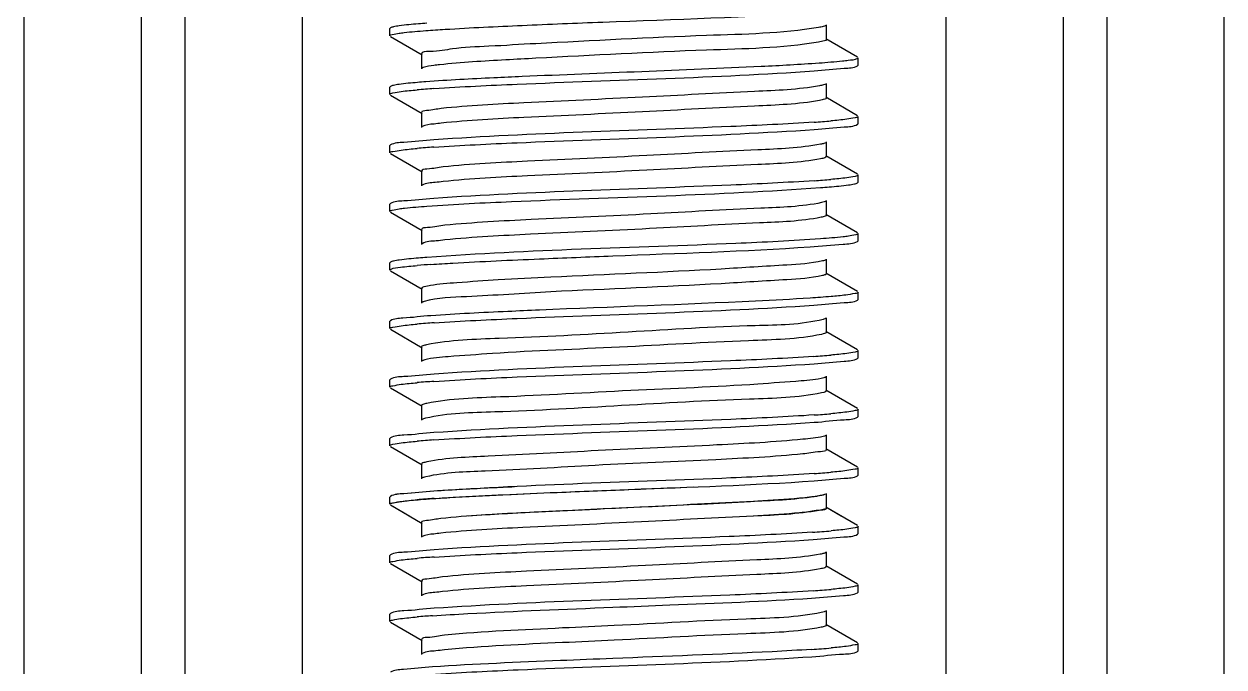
# Model space of a CAD drawing. Extents: x 27938 to 1507990, y 110129 to 923079.
# Drawn here: x 526204 to 526692.2, y 381683.1 to 381944.6 of the extents above; entities that cross this region are included whole.
import ezdxf

# ---------------------------------------------------------------- set-up
doc = ezdxf.new("R2010")
doc.units = 0
doc.header["$LTSCALE"] = 1000
doc.header["$MEASUREMENT"] = 0

msp = doc.modelspace()

# ---------------------------------------------------------------- linework, layer by layer
at = {"linetype": 'Continuous'}
for p, q in [((526204.03, 383675.04), (526204.03, 378934.02)), ((526251.66, 383675.04), (526251.66, 378934.02)), ((526269.52, 383675.04), (526269.52, 378934.02)), ((526317.14, 383675.04), (526317.14, 378934.02)), ((526579.08, 383675.04), (526579.08, 378934.02)), ((526626.71, 383675.04), (526626.71, 378934.02)), ((526644.57, 383675.04), (526644.57, 378934.02)), ((526692.19, 383675.04), (526692.19, 378934.02)), ((526530.47, 381938.26), (526530.47, 381944.22)), ((526353.09, 381942.99), (526352.86, 381942.73)), ((526352.86, 381939.75), (526352.86, 381942.73)), ((526352.86, 381939.75), (526352.86, 381942.73)), ((526353.09, 381939.49), (526366.01, 381932.01)), ((526543.14, 381931.08), (526530.21, 381938.57)), ((526365.75, 381932.31), (526365.75, 381926.36)), ((526543.36, 381927.85), (526543.36, 381930.82)), ((526543.36, 381927.85), (526543.36, 381930.82)), ((526366.4, 381926.83), (526366.01, 381926.66)), ((526543.14, 381927.59), (526543.36, 381927.85)), ((526353.09, 381919.18), (526352.86, 381918.92)), ((526352.86, 381915.94), (526352.86, 381918.92)), ((526352.86, 381915.94), (526352.86, 381918.92)), ((526530.47, 381914.45), (526530.47, 381920.4)), ((526353.09, 381915.68), (526366.01, 381908.2)), ((526543.14, 381907.27), (526530.21, 381914.75)), ((526365.75, 381908.5), (526365.75, 381902.54)), ((526543.36, 381904.03), (526543.36, 381907.01)), ((526543.36, 381904.03), (526543.36, 381907.01)), ((526543.14, 381903.77), (526543.36, 381904.03)), ((526353.09, 381895.36), (526352.86, 381895.1)), ((526352.86, 381892.13), (526352.86, 381895.1)), ((526352.86, 381892.13), (526352.86, 381895.1)), ((526530.47, 381890.64), (526530.47, 381896.59)), ((526353.09, 381891.87), (526366.01, 381884.38)), ((526543.14, 381883.46), (526530.21, 381890.94)), ((526365.75, 381884.69), (526365.75, 381878.73)), ((526543.14, 381879.96), (526543.36, 381880.22)), ((526543.36, 381880.22), (526543.36, 381883.2)), ((526543.36, 381880.22), (526543.36, 381883.2)), ((526353.09, 381871.55), (526352.86, 381871.29)), ((526352.86, 381868.31), (526352.86, 381871.29)), ((526352.86, 381868.31), (526352.86, 381871.29)), ((526530.47, 381866.83), (526530.47, 381872.78)), ((526353.09, 381868.05), (526366.01, 381860.57)), ((526543.14, 381859.64), (526530.21, 381867.13)), ((526365.75, 381860.87), (526365.75, 381854.92)), ((526543.14, 381856.15), (526543.36, 381856.41)), ((526543.36, 381856.41), (526543.36, 381859.38)), ((526543.36, 381856.41), (526543.36, 381859.38)), ((526353.09, 381847.74), (526352.86, 381847.48)), ((526352.86, 381844.5), (526352.86, 381847.48)), ((526352.86, 381844.5), (526352.86, 381847.48)), ((526530.47, 381843.01), (526530.47, 381848.97)), ((526353.09, 381844.24), (526366.01, 381836.76)), ((526543.14, 381835.83), (526530.21, 381843.31)), ((526365.75, 381837.06), (526365.75, 381831.11)), ((526543.14, 381832.33), (526543.36, 381832.59)), ((526543.36, 381832.59), (526543.36, 381835.57)), ((526543.36, 381832.59), (526543.36, 381835.57)), ((526353.09, 381823.93), (526352.86, 381823.66)), ((526352.86, 381820.69), (526352.86, 381823.66)), ((526352.86, 381820.69), (526352.86, 381823.66)), ((526530.47, 381819.2), (526530.47, 381825.15)), ((526353.09, 381820.43), (526366.01, 381812.95)), ((526529.14, 381818.52), (526528.43, 381818.35)), ((526543.14, 381812.02), (526530.21, 381819.5)), ((526365.75, 381813.25), (526365.75, 381807.29)), ((526543.36, 381808.78), (526543.36, 381811.76)), ((526543.36, 381808.78), (526543.36, 381811.76)), ((526543.14, 381808.52), (526543.36, 381808.78)), ((526353.09, 381800.11), (526352.86, 381799.85)), ((526352.86, 381796.88), (526352.86, 381799.85)), ((526352.86, 381796.88), (526352.86, 381799.85)), ((526530.47, 381795.39), (526530.47, 381801.34)), ((526353.09, 381796.61), (526366.01, 381789.13)), ((526529.42, 381794.78), (526528.47, 381794.55)), ((526543.14, 381788.21), (526530.21, 381795.69)), ((526365.75, 381789.43), (526365.75, 381783.48)), ((526543.36, 381784.97), (526543.36, 381787.95)), ((526543.36, 381784.97), (526543.36, 381787.95)), ((526543.14, 381784.71), (526543.36, 381784.97)), ((526530.47, 381771.57), (526530.47, 381777.53)), ((526353.09, 381776.3), (526352.86, 381776.04)), ((526352.86, 381773.06), (526352.86, 381776.04)), ((526352.86, 381773.06), (526352.86, 381776.04)), ((526353.09, 381772.8), (526366.01, 381765.32)), ((526543.14, 381764.39), (526530.21, 381771.88)), ((526365.75, 381765.62), (526365.75, 381759.67)), ((526543.36, 381761.16), (526543.36, 381764.13)), ((526543.36, 381761.16), (526543.36, 381764.13)), ((526543.14, 381760.9), (526543.36, 381761.16)), ((526530.47, 381747.76), (526530.47, 381753.72)), ((526530.47, 381747.76), (526530.47, 381753.71)), ((526353.09, 381752.49), (526352.86, 381752.23)), ((526353.09, 381752.49), (526352.86, 381752.23)), ((526352.86, 381749.25), (526352.86, 381752.23)), ((526352.86, 381749.25), (526352.86, 381752.23)), ((526352.86, 381749.25), (526352.86, 381752.23)), ((526352.86, 381749.25), (526352.86, 381752.23)), ((526353.09, 381748.99), (526366.01, 381741.51)), ((526353.09, 381748.99), (526360.96, 381744.43)), ((526543.14, 381740.58), (526530.21, 381748.07)), ((526536.49, 381744.43), (526530.21, 381748.06)), ((526365.75, 381741.81), (526365.75, 381735.86)), ((526543.36, 381737.35), (526543.36, 381740.32)), ((526543.36, 381737.35), (526543.36, 381740.32)), ((526543.14, 381737.08), (526543.36, 381737.35)), ((526353.09, 381728.68), (526352.86, 381728.42)), ((526352.86, 381725.44), (526352.86, 381728.42)), ((526352.86, 381725.44), (526352.86, 381728.42)), ((526530.47, 381723.95), (526530.47, 381729.9)), ((526353.09, 381725.18), (526366.01, 381717.7)), ((526543.14, 381716.77), (526530.21, 381724.25)), ((526365.75, 381718), (526365.75, 381712.04)), ((526543.36, 381713.53), (526543.36, 381716.51)), ((526543.36, 381713.53), (526543.36, 381716.51)), ((526543.14, 381713.27), (526543.36, 381713.53)), ((526353.09, 381704.86), (526352.86, 381704.6)), ((526352.86, 381701.63), (526352.86, 381704.6)), ((526352.86, 381701.63), (526352.86, 381704.6)), ((526530.47, 381700.14), (526530.47, 381706.09)), ((526353.09, 381701.37), (526366.01, 381693.88)), ((526543.14, 381692.96), (526530.21, 381700.44)), ((526365.75, 381694.18), (526365.75, 381688.23)), ((526543.14, 381689.46), (526543.36, 381689.72)), ((526543.36, 381689.72), (526543.36, 381692.7)), ((526543.36, 381689.72), (526543.36, 381692.7))]:
    msp.add_line(p, q, dxfattribs=at)
for centre, radius, start, end in [((526398.18, 381510.09), 409.13, 93.8351, 94.8035), ((526498.1, 382312.19), 408.46, 273.8387, 274.8044), ((526398.02, 381488.31), 407.09, 93.8488, 94.8033), ((526498.19, 382287.21), 407.29, 273.8479, 274.803), ((526396.57, 381458.88), 388.84, 93.9793, 94.8029), ((526398.25, 381413.97), 410, 93.8293, 94.8034), ((526497.94, 382218.9), 410.42, 273.8243, 274.8053), ((526398.18, 381390.99), 409.17, 93.8348, 94.8035), ((526498.1, 382193.17), 408.5, 273.8383, 274.8044), ((526398.02, 381369.18), 407.16, 93.8484, 94.8033), ((526498.19, 382168.15), 407.3, 273.8478, 274.803), ((526398.22, 381342.92), 409.61, 93.832, 94.8034), ((526393.91, 381395.63), 356.73, 94.4326, 94.598), ((526497.28, 382155.75), 418.74, 273.7685, 274.8061), ((526398.26, 381318.59), 410.14, 93.8284, 94.8033), ((526497.65, 382127.29), 414.08, 273.7992, 274.806), ((526397.31, 381306.7), 398.17, 93.9046, 94.8082), ((526496.74, 382115.03), 425.67, 273.7272, 274.8014)]:
    msp.add_arc(centre, radius, start, end, dxfattribs=at)
for points, knots in [([(526406.7, 381944), (526417.61, 381944.48), (526457.88, 381946.17), (526498.18, 381947.33), (526527.48, 381949.44)], [0, 0, 0, 0, 0.271117, 1, 1, 1, 1]), ([(526356.7, 381943.81), (526355.91, 381943.7), (526354.7, 381943.49), (526353.47, 381943.21), (526353.09, 381942.99)], [0, 0, 0, 0, 0.642818, 1, 1, 1, 1]), ([(526367.91, 381944.89), (526366.76, 381944.8), (526363.02, 381944.51), (526359.27, 381944.17), (526356.7, 381943.81)], [0, 0, 0, 0, 0.307553, 1, 1, 1, 1]), ([(526367.46, 381941.88), (526370.08, 381942.07), (526383.15, 381942.93), (526396.23, 381943.54), (526406.7, 381944)], [0, 0, 0, 0, 0.200445, 1, 1, 1, 1]), ([(526527.25, 381943.15), (526512.23, 381940.66), (526473.68, 381939.94), (526435.43, 381937.74), (526412.3, 381936.56)], [0, 0, 0, 0, 0.396629, 1, 1, 1, 1]), ([(526530.21, 381943.92), (526529.88, 381943.73), (526528.88, 381943.45), (526527.88, 381943.26), (526527.25, 381943.15)], [0, 0, 0, 0, 0.371007, 1, 1, 1, 1]), ([(526352.86, 381939.75), (526352.86, 381940.11), (526354.68, 381940.43), (526355.65, 381940.68), (526356.59, 381940.82)], [0, 0, 0, 0, 0.275146, 1, 1, 1, 1]), ([(526356.59, 381940.82), (526357.27, 381940.91), (526360.89, 381941.37), (526364.52, 381941.66), (526367.46, 381941.88)], [0, 0, 0, 0, 0.191295, 1, 1, 1, 1]), ([(526530.47, 381938.26), (526530.47, 381937.94), (526528.94, 381937.54), (526528.06, 381937.33), (526527.25, 381937.2)], [0, 0, 0, 0, 0.282134, 1, 1, 1, 1]), ([(526412.3, 381936.56), (526405.93, 381936.23), (526394.96, 381935.47), (526379.36, 381935), (526372.28, 381933.16), (526365.74, 381933.44), (526365.75, 381932.31)], [0, 0, 0, 0, 0.408517, 0.726153, 0.927696, 1, 1, 1, 1]), ([(526527.25, 381937.2), (526512.23, 381934.71), (526473.68, 381933.99), (526435.43, 381931.79), (526412.3, 381930.61)], [0, 0, 0, 0, 0.396629, 1, 1, 1, 1]), ([(526412.3, 381930.61), (526408.21, 381930.4), (526395.13, 381929.68), (526382.03, 381928.97), (526373.08, 381927.97)], [0, 0, 0, 0, 0.312724, 1, 1, 1, 1]), ([(526527.48, 381928.6), (526519.64, 381928.04), (526479.39, 381925.92), (526439.11, 381924.6), (526406.7, 381923.16)], [0, 0, 0, 0, 0.195012, 1, 1, 1, 1]), ([(526539.29, 381929.71), (526538.54, 381929.61), (526534.61, 381929.14), (526530.67, 381928.83), (526527.48, 381928.6)], [0, 0, 0, 0, 0.191606, 1, 1, 1, 1]), ([(526543.36, 381930.82), (526543.36, 381930.7), (526541.9, 381929.8), (526540.58, 381929.89), (526539.29, 381929.71)], [0, 0, 0, 0, 0.088343, 1, 1, 1, 1]), ([(526373.08, 381927.97), (526372.3, 381927.88), (526370.07, 381927.59), (526367.79, 381927.34), (526366.4, 381926.83)], [0, 0, 0, 0, 0.345772, 1, 1, 1, 1]), ([(526370.81, 381918.3), (526382.1, 381919.07), (526433.64, 381921.56), (526485.25, 381922.74), (526525.44, 381925.48)], [0, 0, 0, 0, 0.219188, 1, 1, 1, 1]), ([(526525.44, 381925.48), (526529.54, 381925.76), (526535.28, 381926.56), (526541.54, 381926.67), (526543.14, 381927.59)], [0, 0, 0, 0, 0.690234, 1, 1, 1, 1]), ([(526356.59, 381919.98), (526355.82, 381919.87), (526354.65, 381919.66), (526353.46, 381919.39), (526353.09, 381919.18)], [0, 0, 0, 0, 0.641633, 1, 1, 1, 1]), ([(526367.46, 381921.04), (526366.34, 381920.96), (526362.71, 381920.67), (526359.08, 381920.34), (526356.59, 381919.98)], [0, 0, 0, 0, 0.307541, 1, 1, 1, 1]), ([(526406.7, 381923.16), (526402.85, 381922.99), (526389.76, 381922.39), (526376.68, 381921.73), (526367.46, 381921.04)], [0, 0, 0, 0, 0.294264, 1, 1, 1, 1]), ([(526527.69, 381919.42), (526518.98, 381917.86), (526494.85, 381916.91), (526454.81, 381914.67), (526412.29, 381912.77), (526384.96, 381911.38), (526373.78, 381910.19)], [0, 0, 0, 0, 0.172177, 0.467909, 0.781292, 1, 1, 1, 1]), ([(526530.21, 381920.1), (526529.93, 381919.94), (526529.08, 381919.69), (526528.23, 381919.51), (526527.69, 381919.42)], [0, 0, 0, 0, 0.377707, 1, 1, 1, 1]), ([(526352.86, 381915.94), (526352.86, 381916.37), (526355.14, 381916.66), (526356.3, 381916.97), (526357.45, 381917.12)], [0, 0, 0, 0, 0.271545, 1, 1, 1, 1]), ([(526530.47, 381914.45), (526530.47, 381914.17), (526529.18, 381913.77), (526528.39, 381913.59), (526527.69, 381913.46)], [0, 0, 0, 0, 0.285905, 1, 1, 1, 1]), ([(526373.78, 381910.19), (526371.77, 381909.97), (526369.86, 381909.38), (526365.75, 381909.23), (526365.75, 381908.5)], [0, 0, 0, 0, 0.73335, 1, 1, 1, 1]), ([(526527.69, 381913.46), (526518.98, 381911.91), (526494.85, 381910.96), (526454.81, 381908.71), (526412.29, 381906.82), (526384.96, 381905.43), (526373.78, 381904.23)], [0, 0, 0, 0, 0.172177, 0.467909, 0.781292, 1, 1, 1, 1]), ([(526373.78, 381904.23), (526372.8, 381904.13), (526370.23, 381903.74), (526367.44, 381903.67), (526366.01, 381902.85)], [0, 0, 0, 0, 0.372967, 1, 1, 1, 1]), ([(526525.44, 381904.65), (526514.17, 381903.88), (526462.62, 381901.4), (526411.01, 381900.21), (526370.81, 381897.47)], [0, 0, 0, 0, 0.219095, 1, 1, 1, 1]), ([(526543.36, 381907.01), (526543.36, 381906.58), (526541.1, 381906.29), (526539.95, 381905.98), (526538.8, 381905.83)], [0, 0, 0, 0, 0.271629, 1, 1, 1, 1]), ([(526370.69, 381894.48), (526381.98, 381895.25), (526433.59, 381897.74), (526485.27, 381898.93), (526525.53, 381901.68)], [0, 0, 0, 0, 0.218979, 1, 1, 1, 1]), ([(526525.53, 381901.68), (526529.6, 381901.95), (526535.32, 381902.75), (526541.55, 381902.86), (526543.14, 381903.77)], [0, 0, 0, 0, 0.690139, 1, 1, 1, 1]), ([(526370.81, 381897.47), (526366.71, 381897.19), (526360.96, 381896.39), (526354.69, 381896.28), (526353.09, 381895.36)], [0, 0, 0, 0, 0.690277, 1, 1, 1, 1]), ([(526528.1, 381895.68), (526519.69, 381894.05), (526495.94, 381893.21), (526456.26, 381890.89), (526413.56, 381889.03), (526385.93, 381887.62), (526374.51, 381886.45)], [0, 0, 0, 0, 0.167069, 0.460858, 0.776177, 1, 1, 1, 1]), ([(526530.21, 381896.29), (526529.97, 381896.15), (526529.26, 381895.92), (526528.54, 381895.76), (526528.1, 381895.68)], [0, 0, 0, 0, 0.385224, 1, 1, 1, 1]), ([(526352.86, 381892.13), (526352.86, 381892.56), (526355.13, 381892.84), (526356.28, 381893.16), (526357.43, 381893.3)], [0, 0, 0, 0, 0.271633, 1, 1, 1, 1]), ([(526528.1, 381889.73), (526519.69, 381888.1), (526495.94, 381887.25), (526456.26, 381884.94), (526413.56, 381883.08), (526385.93, 381881.67), (526374.51, 381880.5)], [0, 0, 0, 0, 0.167069, 0.460858, 0.776177, 1, 1, 1, 1]), ([(526530.47, 381890.64), (526530.47, 381890.39), (526529.39, 381890), (526528.7, 381889.84), (526528.1, 381889.73)], [0, 0, 0, 0, 0.290456, 1, 1, 1, 1]), ([(526374.51, 381886.45), (526372.32, 381886.22), (526370.25, 381885.57), (526365.75, 381885.48), (526365.75, 381884.69)], [0, 0, 0, 0, 0.734177, 1, 1, 1, 1]), ([(526374.51, 381880.5), (526373.43, 381880.39), (526370.62, 381879.97), (526367.57, 381879.94), (526366.01, 381879.03)], [0, 0, 0, 0, 0.374915, 1, 1, 1, 1]), ([(526525.53, 381880.84), (526514.24, 381880.07), (526462.62, 381877.58), (526410.95, 381876.4), (526370.69, 381873.65)], [0, 0, 0, 0, 0.219017, 1, 1, 1, 1]), ([(526543.36, 381883.2), (526543.36, 381882.77), (526541.09, 381882.48), (526539.94, 381882.17), (526538.79, 381882.02)], [0, 0, 0, 0, 0.271602, 1, 1, 1, 1]), ([(526539.45, 381879.13), (526540.26, 381879.24), (526541.49, 381879.46), (526542.75, 381879.74), (526543.14, 381879.96)], [0, 0, 0, 0, 0.643592, 1, 1, 1, 1]), ([(526367.97, 381870.48), (526379.43, 381871.32), (526432.8, 381873.92), (526486.25, 381874.98), (526528.07, 381878.04)], [0, 0, 0, 0, 0.215017, 1, 1, 1, 1]), ([(526528.07, 381878.04), (526529.24, 381878.13), (526533.04, 381878.43), (526536.84, 381878.76), (526539.45, 381879.13)], [0, 0, 0, 0, 0.307338, 1, 1, 1, 1]), ([(526370.69, 381873.65), (526366.62, 381873.37), (526360.9, 381872.58), (526354.68, 381872.46), (526353.09, 381871.55)], [0, 0, 0, 0, 0.690149, 1, 1, 1, 1]), ([(526356.71, 381869.4), (526357.43, 381869.5), (526361.17, 381869.96), (526364.93, 381870.25), (526367.97, 381870.48)], [0, 0, 0, 0, 0.19129, 1, 1, 1, 1]), ([(526528.48, 381871.94), (526520.37, 381870.24), (526497.01, 381869.52), (526457.72, 381867.12), (526414.85, 381865.29), (526386.92, 381863.86), (526375.26, 381862.71)], [0, 0, 0, 0, 0.161939, 0.453776, 0.771039, 1, 1, 1, 1]), ([(526530.21, 381872.48), (526530.01, 381872.36), (526529.43, 381872.16), (526528.84, 381872.02), (526528.48, 381871.94)], [0, 0, 0, 0, 0.393704, 1, 1, 1, 1]), ([(526352.86, 381868.31), (526352.86, 381868.68), (526354.75, 381869), (526355.75, 381869.26), (526356.71, 381869.4)], [0, 0, 0, 0, 0.274546, 1, 1, 1, 1]), ([(526528.28, 381865.95), (526520.06, 381864.3), (526496.64, 381863.5), (526457.34, 381861.16), (526414.64, 381859.33), (526386.86, 381857.9), (526375.26, 381856.76)], [0, 0, 0, 0, 0.164046, 0.455922, 0.77202, 1, 1, 1, 1]), ([(526530.47, 381866.83), (526530.47, 381866.59), (526529.48, 381866.21), (526528.84, 381866.06), (526528.28, 381865.95)], [0, 0, 0, 0, 0.292762, 1, 1, 1, 1]), ([(526375.26, 381862.71), (526372.89, 381862.48), (526370.66, 381861.75), (526365.75, 381861.73), (526365.75, 381860.87)], [0, 0, 0, 0, 0.734857, 1, 1, 1, 1]), ([(526375.26, 381856.76), (526374.09, 381856.64), (526371.03, 381856.2), (526367.7, 381856.2), (526366.01, 381855.22)], [0, 0, 0, 0, 0.376685, 1, 1, 1, 1]), ([(526528.07, 381857.21), (526516.58, 381856.37), (526463.21, 381853.76), (526409.76, 381852.72), (526367.97, 381849.64)], [0, 0, 0, 0, 0.215701, 1, 1, 1, 1]), ([(526523.82, 381853.94), (526528.3, 381854.23), (526534.56, 381855.1), (526541.4, 381855.15), (526543.14, 381856.15)], [0, 0, 0, 0, 0.691739, 1, 1, 1, 1]), ([(526539.45, 381858.29), (526538.73, 381858.19), (526534.95, 381857.73), (526531.15, 381857.43), (526528.07, 381857.21)], [0, 0, 0, 0, 0.191465, 1, 1, 1, 1]), ([(526543.36, 381859.38), (526543.36, 381859.01), (526541.44, 381858.69), (526540.44, 381858.43), (526539.45, 381858.29)], [0, 0, 0, 0, 0.27426, 1, 1, 1, 1]), ([(526413.72, 381849.05), (526423.68, 381849.48), (526460.38, 381850.99), (526497.11, 381852.19), (526523.82, 381853.94)], [0, 0, 0, 0, 0.271359, 1, 1, 1, 1]), ([(526352.86, 381844.5), (526352.86, 381844.63), (526354.41, 381845.55), (526355.78, 381845.46), (526357.13, 381845.64)], [0, 0, 0, 0, 0.087421, 1, 1, 1, 1]), ([(526356.71, 381848.56), (526355.92, 381848.45), (526354.71, 381848.24), (526353.47, 381847.96), (526353.09, 381847.74)], [0, 0, 0, 0, 0.642986, 1, 1, 1, 1]), ([(526367.97, 381849.64), (526366.82, 381849.56), (526363.06, 381849.26), (526359.3, 381848.92), (526356.71, 381848.56)], [0, 0, 0, 0, 0.307532, 1, 1, 1, 1]), ([(526369.58, 381846.78), (526372.56, 381846.99), (526387.26, 381847.9), (526401.98, 381848.55), (526413.72, 381849.05)], [0, 0, 0, 0, 0.202501, 1, 1, 1, 1]), ([(526528.83, 381848.21), (526524.11, 381847.12), (526510.26, 381846.35), (526473.53, 381843.89), (526441.46, 381842.75), (526418.37, 381841.61)], [0, 0, 0, 0, 0.131194, 0.373535, 1, 1, 1, 1]), ([(526530.21, 381848.66), (526530.04, 381848.57), (526529.58, 381848.39), (526529.11, 381848.27), (526528.83, 381848.21)], [0, 0, 0, 0, 0.40332, 1, 1, 1, 1]), ([(526418.37, 381841.61), (526411.24, 381841.26), (526398.39, 381840.62), (526382.45, 381839.52), (526371.63, 381838.69), (526367.51, 381837.82), (526365.75, 381837.42), (526365.75, 381837.06)], [0, 0, 0, 0, 0.404312, 0.722616, 0.926229, 0.979509, 1, 1, 1, 1]), ([(526528.83, 381842.25), (526524.11, 381841.16), (526510.26, 381840.39), (526473.53, 381837.93), (526441.46, 381836.8), (526418.37, 381835.66)], [0, 0, 0, 0, 0.131194, 0.373535, 1, 1, 1, 1]), ([(526530.47, 381843.01), (526530.47, 381842.83), (526529.76, 381842.47), (526529.24, 381842.35), (526528.83, 381842.25)], [0, 0, 0, 0, 0.302831, 1, 1, 1, 1]), ([(526366.77, 381831.7), (526366.62, 381831.66), (526366.36, 381831.58), (526366.11, 381831.47), (526366.01, 381831.41)], [0, 0, 0, 0, 0.571302, 1, 1, 1, 1]), ([(526418.37, 381835.66), (526406.92, 381835.09), (526389.84, 381833.67), (526372.33, 381833.33), (526366.77, 381831.7)], [0, 0, 0, 0, 0.664278, 1, 1, 1, 1]), ([(526523.82, 381833.1), (526516.43, 381832.62), (526479.74, 381830.73), (526443.03, 381829.47), (526413.72, 381828.22)], [0, 0, 0, 0, 0.201596, 1, 1, 1, 1]), ([(526525.32, 381830.22), (526529.44, 381830.5), (526535.22, 381831.3), (526541.53, 381831.41), (526543.14, 381832.33)], [0, 0, 0, 0, 0.690375, 1, 1, 1, 1]), ([(526543.36, 381835.57), (526543.36, 381835.1), (526540.84, 381834.84), (526539.58, 381834.49), (526538.32, 381834.33)], [0, 0, 0, 0, 0.270133, 1, 1, 1, 1]), ([(526413.72, 381828.22), (526409.43, 381828.03), (526394.71, 381827.38), (526379.99, 381826.68), (526369.58, 381825.94)], [0, 0, 0, 0, 0.291422, 1, 1, 1, 1]), ([(526370.87, 381823.06), (526382.14, 381823.82), (526433.62, 381826.3), (526485.17, 381827.5), (526525.32, 381830.22)], [0, 0, 0, 0, 0.219183, 1, 1, 1, 1]), ([(526352.86, 381820.69), (526352.86, 381821.12), (526355.15, 381821.41), (526356.31, 381821.72), (526357.46, 381821.87)], [0, 0, 0, 0, 0.271499, 1, 1, 1, 1]), ([(526369.58, 381825.94), (526365.77, 381825.68), (526360.41, 381824.93), (526354.58, 381824.79), (526353.09, 381823.93)], [0, 0, 0, 0, 0.688907, 1, 1, 1, 1]), ([(526529.14, 381824.47), (526520.19, 381822.17), (526493.37, 381822.02), (526449.62, 381819.17), (526405.08, 381816.76), (526377.48, 381816.11), (526367.79, 381814.09)], [0, 0, 0, 0, 0.171431, 0.491399, 0.816224, 1, 1, 1, 1]), ([(526530.21, 381824.85), (526530.08, 381824.77), (526529.72, 381824.63), (526529.35, 381824.53), (526529.14, 381824.47)], [0, 0, 0, 0, 0.414289, 1, 1, 1, 1]), ([(526528.43, 381818.35), (526518.72, 381816.34), (526491.07, 381815.74), (526446.57, 381812.94), (526405.75, 381811.48), (526379.43, 381809.47), (526370.17, 381808.78), (526367.05, 381807.97)], [0, 0, 0, 0, 0.184068, 0.509201, 0.829117, 0.940109, 1, 1, 1, 1]), ([(526530.47, 381819.2), (526530.47, 381819.04), (526529.92, 381818.71), (526529.48, 381818.6), (526529.14, 381818.52)], [0, 0, 0, 0, 0.311313, 1, 1, 1, 1]), ([(526367.79, 381814.09), (526367.27, 381813.98), (526366.66, 381813.84), (526365.75, 381813.47), (526365.75, 381813.25)], [0, 0, 0, 0, 0.705293, 1, 1, 1, 1]), ([(526543.36, 381811.76), (526543.36, 381811.33), (526541.09, 381811.04), (526539.94, 381810.73), (526538.8, 381810.58)], [0, 0, 0, 0, 0.271599, 1, 1, 1, 1]), ([(526367.05, 381807.97), (526366.84, 381807.91), (526366.49, 381807.81), (526366.15, 381807.67), (526366.01, 381807.6)], [0, 0, 0, 0, 0.58408, 1, 1, 1, 1]), ([(526525.32, 381809.39), (526514.04, 381808.62), (526462.55, 381806.14), (526411.01, 381804.95), (526370.87, 381802.22)], [0, 0, 0, 0, 0.219354, 1, 1, 1, 1]), ([(526525.44, 381806.42), (526529.54, 381806.7), (526535.28, 381807.49), (526541.54, 381807.6), (526543.14, 381808.52)], [0, 0, 0, 0, 0.690237, 1, 1, 1, 1]), ([(526370.87, 381802.22), (526366.75, 381801.94), (526360.98, 381801.14), (526354.69, 381801.03), (526353.09, 381800.11)], [0, 0, 0, 0, 0.690331, 1, 1, 1, 1]), ([(526370.82, 381799.24), (526382.1, 381800.01), (526433.64, 381802.49), (526485.25, 381803.68), (526525.44, 381806.42)], [0, 0, 0, 0, 0.219191, 1, 1, 1, 1]), ([(526352.86, 381796.88), (526352.86, 381797.31), (526355.14, 381797.59), (526356.3, 381797.91), (526357.45, 381798.06)], [0, 0, 0, 0, 0.271543, 1, 1, 1, 1]), ([(526529.42, 381800.73), (526526.44, 381799.87), (526517.37, 381799.24), (526491.27, 381797.15), (526450.36, 381795.73), (526405.6, 381792.92), (526377.69, 381792.31), (526367.85, 381790.29)], [0, 0, 0, 0, 0.057446, 0.166902, 0.486553, 0.813832, 1, 1, 1, 1]), ([(526530.21, 381801.04), (526530.11, 381800.98), (526529.85, 381800.86), (526529.58, 381800.78), (526529.42, 381800.73)], [0, 0, 0, 0, 0.426856, 1, 1, 1, 1]), ([(526528.47, 381794.55), (526518.89, 381792.54), (526491.55, 381791.91), (526447.29, 381789.44), (526403.45, 381786.77), (526376.54, 381786.38), (526367.36, 381784.23)], [0, 0, 0, 0, 0.181951, 0.50465, 0.824728, 1, 1, 1, 1]), ([(526530.47, 381795.39), (526530.47, 381795.25), (526530.06, 381794.96), (526529.69, 381794.86), (526529.42, 381794.78)], [0, 0, 0, 0, 0.321911, 1, 1, 1, 1]), ([(526367.85, 381790.29), (526367.32, 381790.18), (526366.69, 381790.04), (526365.75, 381789.66), (526365.75, 381789.43)], [0, 0, 0, 0, 0.706048, 1, 1, 1, 1]), ([(526543.36, 381787.95), (526543.36, 381787.52), (526541.1, 381787.23), (526539.95, 381786.92), (526538.8, 381786.77)], [0, 0, 0, 0, 0.271629, 1, 1, 1, 1]), ([(526367.36, 381784.23), (526367.08, 381784.17), (526366.63, 381784.05), (526366.18, 381783.88), (526366.01, 381783.78)], [0, 0, 0, 0, 0.595248, 1, 1, 1, 1]), ([(526370.69, 381775.42), (526381.98, 381776.19), (526433.59, 381778.68), (526485.27, 381779.86), (526525.53, 381782.61)], [0, 0, 0, 0, 0.218987, 1, 1, 1, 1]), ([(526525.44, 381785.58), (526514.16, 381784.81), (526462.62, 381782.33), (526411.02, 381781.14), (526370.82, 381778.4)], [0, 0, 0, 0, 0.2191, 1, 1, 1, 1]), ([(526525.53, 381782.61), (526529.6, 381782.89), (526535.32, 381783.68), (526541.55, 381783.79), (526543.14, 381784.71)], [0, 0, 0, 0, 0.69014, 1, 1, 1, 1]), ([(526370.82, 381778.4), (526366.71, 381778.13), (526360.96, 381777.33), (526354.69, 381777.22), (526353.09, 381776.3)], [0, 0, 0, 0, 0.690279, 1, 1, 1, 1]), ([(526530.21, 381777.23), (526529.88, 381777.03), (526526.77, 381776.21), (526523.63, 381775.95), (526520.86, 381775.68)], [0, 0, 0, 0, 0.122149, 1, 1, 1, 1]), ([(526352.86, 381773.06), (526352.86, 381773.49), (526355.13, 381773.78), (526356.28, 381774.09), (526357.43, 381774.24)], [0, 0, 0, 0, 0.27163, 1, 1, 1, 1]), ([(526520.86, 381775.68), (526509.24, 381774.54), (526481.45, 381773.11), (526438.76, 381771.28), (526399.51, 381768.94), (526376.13, 381768.15), (526367.93, 381766.5)], [0, 0, 0, 0, 0.228484, 0.544623, 0.836244, 1, 1, 1, 1]), ([(526520.86, 381769.72), (526509.08, 381768.57), (526480.93, 381767.12), (526437.82, 381765.33), (526398.61, 381762.83), (526375.37, 381762.24), (526367.46, 381760.44)], [0, 0, 0, 0, 0.230953, 0.550009, 0.841524, 1, 1, 1, 1]), ([(526530.47, 381771.57), (526530.48, 381770.7), (526525.51, 381770.7), (526523.26, 381769.96), (526520.86, 381769.72)], [0, 0, 0, 0, 0.265061, 1, 1, 1, 1]), ([(526367.93, 381766.5), (526367.38, 381766.38), (526366.73, 381766.24), (526365.75, 381765.85), (526365.75, 381765.62)], [0, 0, 0, 0, 0.707083, 1, 1, 1, 1]), ([(526543.36, 381764.13), (526543.36, 381763.7), (526541.09, 381763.42), (526539.94, 381763.1), (526538.79, 381762.95)], [0, 0, 0, 0, 0.271603, 1, 1, 1, 1]), ([(526367.46, 381760.44), (526367.16, 381760.37), (526366.67, 381760.25), (526366.19, 381760.07), (526366.01, 381759.97)], [0, 0, 0, 0, 0.598262, 1, 1, 1, 1]), ([(526525.53, 381761.78), (526514.24, 381761), (526462.63, 381758.52), (526410.95, 381757.33), (526370.69, 381754.58)], [0, 0, 0, 0, 0.219015, 1, 1, 1, 1]), ([(526420.97, 381754.11), (526430.66, 381754.51), (526465.5, 381755.93), (526500.37, 381757.08), (526525.48, 381758.8)], [0, 0, 0, 0, 0.278136, 1, 1, 1, 1]), ([(526525.48, 381758.8), (526529.57, 381759.07), (526535.3, 381759.87), (526541.54, 381759.98), (526543.14, 381760.9)], [0, 0, 0, 0, 0.690177, 1, 1, 1, 1]), ([(526370.74, 381754.59), (526366.66, 381754.31), (526360.93, 381753.52), (526354.68, 381753.4), (526353.09, 381752.49)], [0, 0, 0, 0, 0.690202, 1, 1, 1, 1]), ([(526370.69, 381754.58), (526366.62, 381754.31), (526360.91, 381753.51), (526354.68, 381753.4), (526353.09, 381752.49)], [0, 0, 0, 0, 0.690152, 1, 1, 1, 1]), ([(526366.34, 381751.29), (526369.82, 381751.56), (526388.02, 381752.74), (526406.23, 381753.5), (526420.97, 381754.11)], [0, 0, 0, 0, 0.191198, 1, 1, 1, 1]), ([(526403.61, 381756.34), (526400.47, 381756.2), (526389.51, 381755.69), (526378.55, 381755.12), (526370.74, 381754.59)], [0, 0, 0, 0, 0.286136, 1, 1, 1, 1]), ([(526370.84, 381751.62), (526377.76, 381752.09), (526412.87, 381753.95), (526448.01, 381755.17), (526476.2, 381756.34)], [0, 0, 0, 0, 0.197351, 1, 1, 1, 1]), ([(526530.21, 381753.41), (526529.9, 381753.23), (526527.05, 381752.45), (526524.16, 381752.2), (526521.62, 381751.94)], [0, 0, 0, 0, 0.124256, 1, 1, 1, 1]), ([(526530.21, 381753.42), (526529.91, 381753.24), (526529.02, 381752.99), (526528.12, 381752.8), (526527.56, 381752.71)], [0, 0, 0, 0, 0.375581, 1, 1, 1, 1]), ([(526352.86, 381749.25), (526352.86, 381749.69), (526355.15, 381749.97), (526356.3, 381750.28), (526357.46, 381750.43)], [0, 0, 0, 0, 0.271516, 1, 1, 1, 1]), ([(526352.86, 381749.25), (526352.86, 381749.56), (526354.36, 381749.9), (526355.19, 381750.1), (526355.98, 381750.22)], [0, 0, 0, 0, 0.278908, 1, 1, 1, 1]), ([(526355.98, 381750.22), (526356.57, 381750.31), (526359.67, 381750.74), (526362.79, 381751.01), (526365.32, 381751.21)], [0, 0, 0, 0, 0.190214, 1, 1, 1, 1]), ([(526527.56, 381752.71), (526518.76, 381751.17), (526494.51, 381750.19), (526454.36, 381747.97), (526411.9, 381746.06), (526384.66, 381744.68), (526373.56, 381743.47)], [0, 0, 0, 0, 0.173733, 0.470057, 0.78285, 1, 1, 1, 1]), ([(526521.62, 381751.94), (526515.94, 381751.36), (526483.63, 381749.18), (526451.28, 381747.95), (526424.64, 381746.67)], [0, 0, 0, 0, 0.176303, 1, 1, 1, 1]), ([(526373.56, 381743.47), (526371.61, 381743.26), (526369.75, 381742.69), (526365.75, 381742.53), (526365.75, 381741.81)], [0, 0, 0, 0, 0.733065, 1, 1, 1, 1]), ([(526527.56, 381746.75), (526518.76, 381745.22), (526494.51, 381744.24), (526454.36, 381742.01), (526411.9, 381740.1), (526384.66, 381738.72), (526373.56, 381737.52)], [0, 0, 0, 0, 0.173733, 0.470057, 0.78285, 1, 1, 1, 1]), ([(526424.64, 381746.67), (526420.86, 381746.49), (526407.53, 381745.83), (526394.2, 381745.12), (526384.66, 381744.43)], [0, 0, 0, 0, 0.28332, 1, 1, 1, 1]), ([(526521.62, 381745.99), (526520.22, 381745.85), (526513.26, 381745.21), (526506.28, 381744.77), (526500.71, 381744.43)], [0, 0, 0, 0, 0.200678, 1, 1, 1, 1]), ([(526530.47, 381747.76), (526530.48, 381746.96), (526525.92, 381746.88), (526523.83, 381746.21), (526521.62, 381745.99)], [0, 0, 0, 0, 0.265734, 1, 1, 1, 1]), ([(526530.47, 381747.76), (526530.47, 381747.47), (526529.11, 381747.07), (526528.29, 381746.88), (526527.56, 381746.75)], [0, 0, 0, 0, 0.284681, 1, 1, 1, 1]), ([(526543.36, 381740.32), (526543.36, 381739.88), (526541.05, 381739.6), (526539.88, 381739.28), (526538.72, 381739.13)], [0, 0, 0, 0, 0.271295, 1, 1, 1, 1]), ([(526373.56, 381737.52), (526372.61, 381737.42), (526370.11, 381737.04), (526367.4, 381736.96), (526366.01, 381736.16)], [0, 0, 0, 0, 0.372335, 1, 1, 1, 1]), ([(526524.8, 381737.92), (526513.5, 381737.16), (526462.18, 381734.69), (526410.79, 381733.5), (526370.84, 381730.78)], [0, 0, 0, 0, 0.220579, 1, 1, 1, 1]), ([(526370.87, 381727.81), (526382.12, 381728.57), (526433.52, 381731.05), (526484.99, 381732.25), (526525.09, 381734.96)], [0, 0, 0, 0, 0.218972, 1, 1, 1, 1]), ([(526525.09, 381734.96), (526529.27, 381735.24), (526535.12, 381736.05), (526541.51, 381736.15), (526543.14, 381737.08)], [0, 0, 0, 0, 0.690613, 1, 1, 1, 1]), ([(526370.84, 381730.78), (526366.73, 381730.5), (526360.97, 381729.71), (526354.69, 381729.6), (526353.09, 381728.68)], [0, 0, 0, 0, 0.690305, 1, 1, 1, 1]), ([(526527.98, 381728.97), (526519.47, 381727.37), (526495.61, 381726.49), (526455.82, 381724.19), (526413.17, 381722.32), (526385.63, 381720.92), (526374.28, 381719.74)], [0, 0, 0, 0, 0.168631, 0.463014, 0.777741, 1, 1, 1, 1]), ([(526530.21, 381729.6), (526529.95, 381729.45), (526529.2, 381729.22), (526528.45, 381729.06), (526527.98, 381728.97)], [0, 0, 0, 0, 0.382833, 1, 1, 1, 1]), ([(526352.86, 381725.44), (526352.86, 381725.87), (526355.15, 381726.16), (526356.31, 381726.47), (526357.47, 381726.62)], [0, 0, 0, 0, 0.271492, 1, 1, 1, 1]), ([(526530.47, 381723.95), (526530.47, 381723.69), (526529.33, 381723.3), (526528.61, 381723.13), (526527.98, 381723.02)], [0, 0, 0, 0, 0.288971, 1, 1, 1, 1]), ([(526374.28, 381719.74), (526372.15, 381719.52), (526370.13, 381718.88), (526365.75, 381718.77), (526365.75, 381718)], [0, 0, 0, 0, 0.733941, 1, 1, 1, 1]), ([(526527.98, 381723.02), (526519.47, 381721.41), (526495.61, 381720.53), (526455.82, 381718.24), (526413.17, 381716.37), (526385.63, 381714.96), (526374.28, 381713.78)], [0, 0, 0, 0, 0.168631, 0.463014, 0.777741, 1, 1, 1, 1]), ([(526374.28, 381713.78), (526373.24, 381713.68), (526370.5, 381713.27), (526367.53, 381713.23), (526366.01, 381712.35)], [0, 0, 0, 0, 0.37434, 1, 1, 1, 1]), ([(526525.09, 381714.12), (526513.8, 381713.36), (526462.39, 381710.89), (526410.93, 381709.69), (526370.87, 381706.97)], [0, 0, 0, 0, 0.219886, 1, 1, 1, 1]), ([(526543.36, 381716.51), (526543.36, 381716.08), (526541.08, 381715.79), (526539.92, 381715.48), (526538.77, 381715.33)], [0, 0, 0, 0, 0.27148, 1, 1, 1, 1]), ([(526443.57, 381707.4), (526451.28, 381707.71), (526478.23, 381708.79), (526505.19, 381709.82), (526524.41, 381711.1)], [0, 0, 0, 0, 0.286007, 1, 1, 1, 1]), ([(526524.41, 381711.1), (526528.75, 381711.39), (526534.82, 381712.23), (526541.45, 381712.31), (526543.14, 381713.27)], [0, 0, 0, 0, 0.691254, 1, 1, 1, 1]), ([(526370.87, 381706.97), (526366.76, 381706.69), (526360.99, 381705.89), (526354.69, 381705.79), (526353.09, 381704.86)], [0, 0, 0, 0, 0.690338, 1, 1, 1, 1]), ([(526370.2, 381703.95), (526374.99, 381704.28), (526399.43, 381705.68), (526423.9, 381706.62), (526443.57, 381707.4)], [0, 0, 0, 0, 0.196017, 1, 1, 1, 1]), ([(526528.37, 381705.23), (526518.36, 381703.18), (526490.05, 381702.6), (526462.07, 381700.78), (526444.18, 381699.96)], [0, 0, 0, 0, 0.363233, 1, 1, 1, 1]), ([(526530.21, 381705.79), (526529.99, 381705.66), (526529.38, 381705.46), (526528.75, 381705.31), (526528.37, 381705.23)], [0, 0, 0, 0, 0.391017, 1, 1, 1, 1]), ([(526352.86, 381701.63), (526352.86, 381702.04), (526355.01, 381702.34), (526356.11, 381702.63), (526357.19, 381702.77)], [0, 0, 0, 0, 0.272443, 1, 1, 1, 1]), ([(526444.18, 381699.96), (526437.16, 381699.63), (526414.1, 381698.51), (526391.01, 381697.6), (526375.03, 381696)], [0, 0, 0, 0, 0.304662, 1, 1, 1, 1]), ([(526528.37, 381699.28), (526518.36, 381697.23), (526490.05, 381696.64), (526462.07, 381694.83), (526444.18, 381694)], [0, 0, 0, 0, 0.363233, 1, 1, 1, 1]), ([(526530.47, 381700.14), (526530.47, 381699.91), (526529.53, 381699.53), (526528.9, 381699.39), (526528.37, 381699.28)], [0, 0, 0, 0, 0.294214, 1, 1, 1, 1]), ([(526375.03, 381696), (526372.71, 381695.77), (526370.54, 381695.06), (526365.75, 381695.03), (526365.75, 381694.18)], [0, 0, 0, 0, 0.734703, 1, 1, 1, 1]), ([(526375.03, 381690.05), (526373.89, 381689.93), (526370.91, 381689.5), (526367.66, 381689.49), (526366.01, 381688.53)], [0, 0, 0, 0, 0.376214, 1, 1, 1, 1]), ([(526444.18, 381694), (526437.16, 381693.68), (526414.1, 381692.56), (526391.01, 381691.64), (526375.03, 381690.05)], [0, 0, 0, 0, 0.304662, 1, 1, 1, 1]), ([(526524.41, 381690.26), (526519.06, 381689.91), (526492.13, 381688.43), (526465.17, 381687.42), (526443.57, 381686.56)], [0, 0, 0, 0, 0.198662, 1, 1, 1, 1]), ([(526524.53, 381687.3), (526528.84, 381687.58), (526534.87, 381688.42), (526541.46, 381688.5), (526543.14, 381689.46)], [0, 0, 0, 0, 0.691163, 1, 1, 1, 1]), ([(526543.36, 381692.7), (526543.36, 381692.24), (526540.96, 381691.97), (526539.76, 381691.64), (526538.55, 381691.49)], [0, 0, 0, 0, 0.270823, 1, 1, 1, 1]), ([(526443.57, 381686.56), (526436.46, 381686.28), (526411.99, 381685.28), (526387.52, 381684.31), (526370.2, 381683.11)], [0, 0, 0, 0, 0.290714, 1, 1, 1, 1]), ([(526371.47, 381680.22), (526382.68, 381680.97), (526433.69, 381683.42), (526484.77, 381684.65), (526524.53, 381687.3)], [0, 0, 0, 0, 0.219814, 1, 1, 1, 1]), ([(526370.2, 381683.11), (526366.24, 381682.84), (526360.69, 381682.07), (526354.64, 381681.94), (526353.09, 381681.05)], [0, 0, 0, 0, 0.689661, 1, 1, 1, 1])]:
    msp.add_open_spline(points, degree=3, knots=knots, dxfattribs=at)
for points in [[(526357.45, 381917.12), (526359.6, 381917.4), (526361.76, 381917.6), (526363.92, 381917.78)], [(526538.8, 381905.83), (526536.65, 381905.55), (526534.48, 381905.35), (526532.31, 381905.17)], [(526357.43, 381893.3), (526359.59, 381893.59), (526361.76, 381893.79), (526363.93, 381893.97)], [(526538.79, 381882.02), (526536.63, 381881.74), (526534.46, 381881.54), (526532.3, 381881.35)], [(526357.13, 381845.64), (526359.41, 381845.95), (526361.71, 381846.16), (526364.01, 381846.35)], [(526532.37, 381833.73), (526529.53, 381833.49), (526526.67, 381833.29), (526523.82, 381833.1)], [(526538.32, 381834.33), (526536.34, 381834.09), (526534.36, 381833.9), (526532.37, 381833.73)], [(526357.46, 381821.87), (526359.61, 381822.15), (526361.76, 381822.35), (526363.91, 381822.53)], [(526538.8, 381810.58), (526536.65, 381810.3), (526534.49, 381810.1), (526532.32, 381809.92)], [(526357.45, 381798.06), (526359.6, 381798.34), (526361.76, 381798.54), (526363.92, 381798.72)], [(526538.8, 381786.77), (526536.65, 381786.49), (526534.48, 381786.29), (526532.31, 381786.1)], [(526357.43, 381774.24), (526359.59, 381774.52), (526361.76, 381774.72), (526363.93, 381774.91)], [(526538.79, 381762.95), (526536.63, 381762.67), (526534.46, 381762.47), (526532.3, 381762.29)], [(526357.46, 381750.43), (526359.6, 381750.71), (526361.76, 381750.91), (526363.92, 381751.1)], [(526538.72, 381739.13), (526536.6, 381738.86), (526534.49, 381738.66), (526532.37, 381738.48)], [(526357.47, 381726.62), (526359.61, 381726.9), (526361.76, 381727.1), (526363.91, 381727.28)], [(526538.77, 381715.33), (526536.63, 381715.05), (526534.49, 381714.85), (526532.34, 381714.67)], [(526357.19, 381702.77), (526359.43, 381703.07), (526361.68, 381703.28), (526363.94, 381703.47)], [(526538.55, 381691.49), (526536.5, 381691.23), (526534.43, 381691.03), (526532.37, 381690.86)]]:
    msp.add_open_spline(points, degree=3, dxfattribs=at)

doc.saveas('drawing.dxf')
